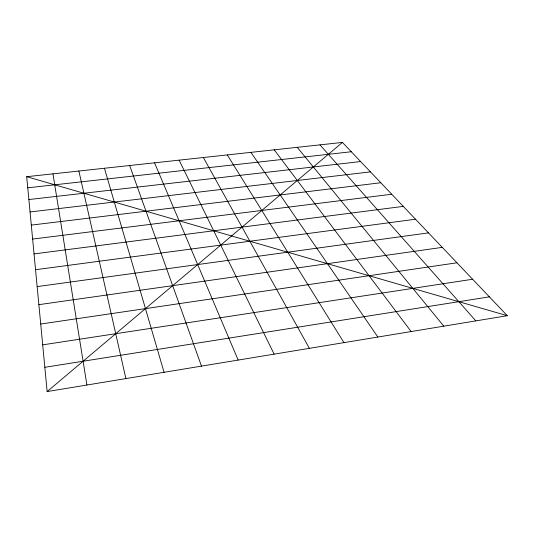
<?xml version="1.0" encoding="UTF-8"?>
<svg xmlns="http://www.w3.org/2000/svg" width="534" height="534" viewBox="0 0 534 534"><rect width="100%" height="100%" fill="white"/><g stroke="black" fill="none" stroke-linecap="round" stroke-linejoin="round"><path stroke-width="0.8" d="M47.139 391.576L342.434 142.424L507.3 315.701L47.139 391.576L26.7 176.694L342.434 142.424M44.829 367.299L489.358 296.844M42.693 344.851L472.617 279.249M40.711 324.025L456.957 262.788M38.869 304.66L442.279 247.362M37.153 286.598L428.495 232.871M35.544 269.717L415.519 219.234M34.042 253.91L403.283 206.378M32.634 239.065L391.729 194.236M31.306 225.108L380.802 182.755M30.051 211.958L370.456 171.875M28.876 199.542L360.63 161.555M27.755 187.808L351.305 151.749M26.7 176.694L507.3 315.701M319.986 144.861L475.841 320.887M297.251 147.331L443.794 326.167M274.229 149.827L411.14 331.554M250.907 152.357L377.865 337.041M227.284 154.92L343.949 342.634M203.354 157.523L309.373 348.335M179.11 160.153L274.116 354.149M154.546 162.817L238.164 360.076M129.662 165.52L201.485 366.124M104.437 168.257L164.072 372.291M78.872 171.034L125.89 378.593M52.966 173.844L86.922 385.014"/></g></svg>
